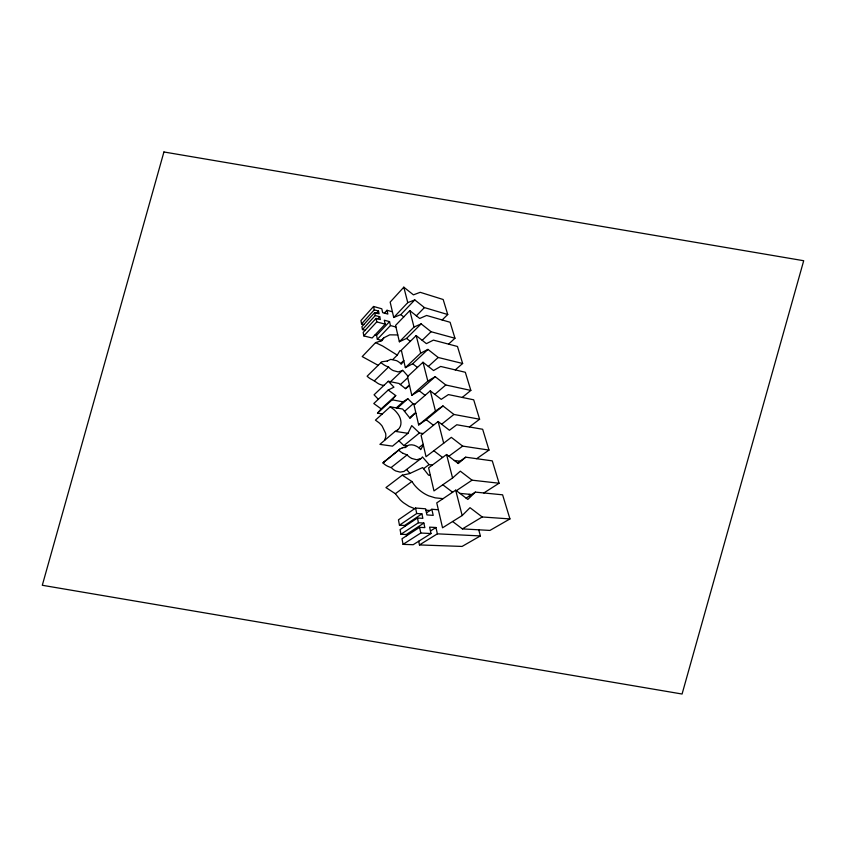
<?xml version="1.0" encoding="UTF-8"?>
<svg xmlns="http://www.w3.org/2000/svg" width="846" height="846" viewBox="0 0 846 846"><rect width="100%" height="100%" fill="white"/><g stroke="black" fill="none" stroke-linecap="round" stroke-linejoin="round"><path stroke-width="1.27" d="M384.549 440.406L385.713 437.044A15.122 13.007 -9.6 0 0 385.596 433.3L382.159 426.098A29.589 25.443 -9.6 0 0 379.082 422.799L375.444 420.124L390.207 406.799L393.929 409.559A31.545 27.125 -9.6 0 1 397.102 412.943C401.025 417.385 403.034 425.379 397.906 429.726A9.306 8.005 -9.6 0 1 395.209 431.344L379.886 444.372L392.502 446.138L407.962 433.332L411.727 425.623L419.415 432.983L423.169 433.575M423.328 445.038L420.758 449.628A16.169 13.906 -9.6 0 0 416.539 446.276C412.975 444.182 407.92 444.097 405.075 447.492M392.872 359.455L397.271 355.13L399.894 350.688L401.522 351.079M403.785 360.83L401.29 364.224L400.179 363.093A17.015 14.625 -9.6 0 0 396.541 360.65L390.725 359.37L387.246 361.009L381.779 361.781L367.132 376.206L367.904 376.935A19.786 17.015 -9.6 0 0 372.113 379.685L376.089 382.085A16.486 14.181 -9.6 0 0 379.315 384.137L381.758 385.036A9.941 8.545 -9.6 0 0 383.999 385.342M382.265 413.969L377.506 413.144L392.142 399.798L395.738 395.568L388.198 390.027L373.795 403.521L381.165 408.882L395.738 395.568M377.506 413.144L381.165 408.882M392.407 311.804L386.992 310.271L387.849 314.078L382.656 312.629L381.81 308.801L373.541 306.464L360.935 320.56L361.57 323.933L363.854 324.536M361.57 323.933L374.249 309.858L373.541 306.464M374.249 309.858L378.522 311.053L379.114 313.824L374.651 312.597L361.929 326.662L362.469 329.57L365.155 330.257M376.629 313.136L378.522 311.053M362.469 329.57L375.264 315.526L374.651 312.597M447.745 314.532L443.177 299.505L420.208 292.314L413.43 294.852L403.817 287.185L390.165 302.107L393.728 317.483L400.793 314.596L414.783 299.907L424.417 307.584L447.745 314.532L442.141 319.968M375.264 315.526L379.738 316.753L380.34 319.566L376.026 318.392L363.167 332.425L363.833 335.915L372.155 337.988L385.173 324.155L384.306 320.211L389.551 321.628L390.44 325.562L377.358 339.288L381.504 340.314M377.781 318.868L379.738 316.753M384.37 313.105L386.992 310.271M363.833 335.915L376.756 321.903L376.026 318.392M416.01 413.493L414.878 413.282L410.099 418.358L402.675 409.052L390.207 406.799M377.358 339.288L376.565 335.376L389.551 321.628M393.728 317.483L407.761 302.635L414.783 299.907M397.779 334.953L389.71 334.836L383.957 337.755A9.338 8.026 -9.6 0 0 382.212 340.526L375.561 342.63L362.215 356.6L378.067 365.271M454.968 338.241L450.104 322.273L426.596 315.463L419.711 318.466L409.802 310.609L395.568 325.414L399.365 341.773L406.566 338.4L421.149 323.859L431.079 331.727L454.968 338.241L448.56 344.132M380.912 340.927L383.957 337.755M416.359 315.812L424.417 307.584M399.365 341.773L414.001 327.074L421.149 323.859M475.357 492.118L467.827 499.426L455.677 490.172L436.758 502.884L442.543 527.798L462.17 515.542L470.027 507.695L482.209 516.969L509.948 518.926L502.609 494.825L475.357 492.118L466.104 498.114M409.527 385.586L405.572 388.705L399.016 383.481L388.293 381.26L374.069 394.807L378.321 399.27M416.179 335.576L401.321 350.212L405.371 367.661L412.7 363.748L427.939 349.398L438.186 357.477L462.646 363.494L457.475 346.479L433.406 340.124L426.405 343.645L416.179 335.576L420.674 353.163L405.371 367.661M374.63 380.637L388.557 367.016L389.657 368.147A17.057 14.668 -9.6 0 0 393.316 370.611L398.212 371.923L402.178 370.685A3.691 3.173 -9.6 0 0 402.643 370.157L407.984 376.195M422.196 340.325L431.079 331.727M400.634 363.537L403.722 360.565M390.535 381.726L402.178 370.685M423 362.257L407.465 376.671L411.791 395.315L419.256 390.799L435.193 376.692L445.779 384.983L470.841 390.429L465.321 372.272L440.66 366.445L433.554 370.537L423 362.257L427.812 381.081L411.791 395.315M400.38 384.57L407.719 377.781M428.351 366.455L438.186 357.477M405.414 388.578L408.861 385.448M396.277 407.899L403.056 401.861L407.846 398.752L413.123 403.849L414.921 404.187M397.345 408.089L407.846 398.752M465.712 457.178L458.278 463.523L446.572 454.524L428.615 467.827L433.977 490.902L452.568 477.979L460.319 471.169L472.057 480.179L499.077 483.225L492.277 460.859L465.712 457.178L457.58 462.984M404.515 411.357L413.123 403.849M430.297 390.831L414.032 404.959L418.664 424.925L426.268 419.732L442.976 405.943L453.921 414.455L479.608 419.225L473.697 399.809L448.433 394.585L441.221 399.344L430.297 390.831L435.457 411.04L418.664 424.925M455.264 369.892L462.646 363.494M434.833 394.363L445.779 384.983M409.623 417.765L414.878 413.282M396.996 430.498L397.906 429.726M462.223 397.44L470.841 390.429M398.91 440.829L403.88 445.599L419.415 432.983M432.433 465.004L429.091 464.581L422.418 456.893A5.235 4.505 -9.6 0 1 421.044 458.511L403.944 471.455L400.137 472.131L395.791 470.968A15.186 13.06 -9.6 0 1 391.571 467.849L387.933 466.358A18.686 16.063 -9.6 0 1 383.862 463.724L382.995 462.91A6.863 5.901 -9.6 0 1 383.925 461.99L399.947 448.993L402.315 447.862M382.995 462.91L398.741 450.135A6.599 5.679 -9.6 0 1 399.661 449.215M438.133 421.509L421.065 435.267L426.035 456.703L451.32 437.35L462.656 446.106L488.999 450.083L482.664 429.271L456.766 424.755L449.438 430.254L438.133 421.509L443.695 443.241M441.654 424.227L453.921 414.455M391.222 467.468L407.138 454.873A16.085 13.832 -9.6 0 0 411.833 458.479M423.169 444.319L418.855 447.724M430.371 475.346L428.541 475.145L422.64 467.563L409.453 473.644L402.273 475.156L385.966 487.582L395.357 493.715L399.989 499.626A43.728 37.594 -9.6 0 0 403.584 502.81L408.967 506.331L414.667 508.668M469.393 426.955L479.608 419.225M423.539 468.726L429.091 464.581M395.357 493.715L411.886 481.511L414.106 484.652A45.726 39.318 -9.6 0 0 420.769 491.156L422.482 492.404A37.658 32.381 -9.6 0 0 428.837 495.883L435.235 497.85L443.05 498.654M448.835 456.258L462.656 446.106M421.044 458.5L416.697 459.748L411.833 458.49M476.668 458.701L488.999 450.083M438.355 509.757L431.83 509.26L433.205 515.362L426.944 514.928L425.591 508.795L415.576 508.034L398.445 519.814L399.46 525.197L404.578 525.482L421.9 513.871L422.863 518.344L417.448 517.995L400.084 529.596L400.962 534.26L406.323 534.503L423.867 523.061L424.84 527.618L419.605 527.333L402.009 538.765L403.066 544.359L413.165 544.708L431.016 533.53L429.609 527.143L435.944 527.502L437.371 533.837L419.457 544.93L418.707 541.239M435.457 411.04L442.976 405.943M399.46 525.197L416.718 513.511L421.9 513.871M456.364 490.691L472.057 480.179M426.479 512.835L431.83 509.26M400.962 534.26L418.442 522.743L423.867 523.061M403.066 544.359L420.79 533.033L431.016 533.53M483.827 492.964L499.077 483.225M430.455 530.971L435.944 527.502M452.621 521.506L462.402 528.898L482.209 516.969M427.812 381.081L435.193 376.692M478.73 529.797L480.38 535.92L462.075 546.431L419.457 544.93M509.948 518.926L489.94 530.421L462.402 528.898M420.674 353.163L427.939 349.398M388.198 390.027L393.95 387.172L388.293 381.26M437.371 533.837L480.38 535.92M425.898 510.191L429.98 510.498M459.907 493.387L471.656 494.519M454.302 460.467L460.034 461.229M403.88 445.599L406.894 446.022M395.209 431.344L407.962 433.332M392.142 399.798L403.056 401.861M407.138 454.873L403.235 453.424M374.99 334.984L376.565 335.376M376.756 321.903L385.173 324.155M390.44 325.562L395.949 327.032M388.557 367.016L386.009 366.011A21.076 18.115 -9.6 0 1 381.715 363.167L380.912 362.426M375.561 342.63L382.688 346.025L397.271 355.13M402.273 475.156L411.886 481.511M442.796 484.769L452.61 492.235M433.829 450.77L442.585 457.485M426.268 419.732L433.459 425.284M419.256 390.799L425.104 395.346M412.7 363.748L417.416 367.439M406.566 338.4L410.321 341.35M400.793 314.596L403.732 316.922M398.741 450.135L399.175 450.558A19.881 17.1 -9.6 0 0 403.235 453.414M406.619 469.551L409.94 473.422M469.192 494.286L469.604 495.851M409.802 310.609L414.001 327.074M403.817 287.185L407.761 302.635M446.572 454.524L452.568 477.979M455.677 490.172L462.17 515.542M415.576 508.034L416.718 513.511M419.605 527.333L420.79 533.033M417.448 517.995L418.442 522.743M404.578 525.482L404.769 526.466M406.323 534.503L406.577 535.793M387.288 361.02A3.712 3.194 -9.6 0 1 387.616 360.639M402.315 447.862A8.671 7.455 -9.6 0 1 405.583 447.513A5.256 4.516 -9.6 0 1 406.767 446.117M383.936 461.99A6.768 5.816 -9.6 0 1 385.057 461.25M163.923 151.973L42.3 585.273L682.077 694.027L803.7 260.727L163.923 151.973"/></g></svg>
